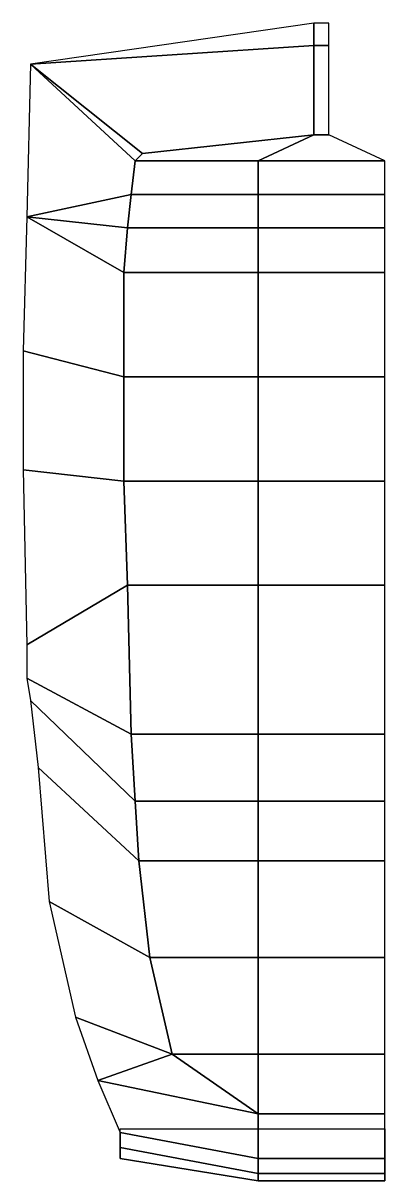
# Model space of a CAD drawing. Extents: x -0.8 to 0.17, y -2.4 to 0.71.
import ezdxf

# ---------------------------------------------------------------- set-up
doc = ezdxf.new("R2010")
doc.units = 0
doc.layers.add('ROOF', color=3, linetype='CONTINUOUS')

msp = doc.modelspace()

# ---------------------------------------------------------------- linework, layer by layer
at = {"layer": 'ROOF'}
for points in [[(-0.78, 0.6, 1.3), (-0.78, 0.6, 1.3), (-0.02, 0.65, 1.34), (-0.02, 0.71, 1.3)], [(-0.02, 0.71, 1.3), (-0.02, 0.65, 1.34), (0.02, 0.65, 1.34), (0.02, 0.71, 1.3)], [(-0.78, 0.6, 1.3), (-0.48, 0.36, 1.61), (-0.02, 0.41, 1.69), (-0.02, 0.65, 1.34)], [(-0.02, 0.65, 1.34), (-0.02, 0.41, 1.69), (0.02, 0.41, 1.69), (0.02, 0.65, 1.34)], [(-0.51, 0.25, 1.77), (-0.5, 0.34, 1.7), (-0.78, 0.6, 1.3), (-0.79, 0.19, 1.7)], [(-0.5, 0.34, 1.7), (-0.48, 0.36, 1.61), (-0.78, 0.6, 1.3)], [(-0.17, 0.34, 1.75), (-0.02, 0.41, 1.69), (-0.48, 0.36, 1.61), (-0.5, 0.34, 1.7)], [(0.17, 0.34, 1.75), (0.02, 0.41, 1.69), (-0.02, 0.41, 1.69), (-0.17, 0.34, 1.75)], [(-0.17, 0.25, 1.8), (-0.17, 0.34, 1.75), (-0.5, 0.34, 1.7), (-0.51, 0.25, 1.77)], [(0.17, 0.25, 1.8), (0.17, 0.34, 1.75), (-0.17, 0.34, 1.75), (-0.17, 0.25, 1.8)], [(-0.52, 0.16, 1.79), (-0.51, 0.25, 1.77), (-0.79, 0.19, 1.7)], [(-0.17, 0.16, 1.83), (-0.17, 0.25, 1.8), (-0.51, 0.25, 1.77), (-0.52, 0.16, 1.79)], [(0.17, 0.16, 1.83), (0.17, 0.25, 1.8), (-0.17, 0.25, 1.8), (-0.17, 0.16, 1.83)], [(-0.53, -0.24, 1.81), (-0.53, 0.04, 1.8), (-0.79, 0.19, 1.7), (-0.8, -0.17, 1.71)], [(-0.53, 0.04, 1.8), (-0.52, 0.16, 1.79), (-0.79, 0.19, 1.7)], [(-0.17, 0.04, 1.85), (-0.17, 0.16, 1.83), (-0.52, 0.16, 1.79), (-0.53, 0.04, 1.8)], [(0.17, 0.04, 1.85), (0.17, 0.16, 1.83), (-0.17, 0.16, 1.83), (-0.17, 0.04, 1.85)], [(-0.17, -0.24, 1.86), (-0.17, 0.04, 1.85), (-0.53, 0.04, 1.8), (-0.53, -0.24, 1.81)], [(0.17, -0.24, 1.86), (0.17, 0.04, 1.85), (-0.17, 0.04, 1.85), (-0.17, -0.24, 1.86)], [(-0.53, -0.52, 1.81), (-0.53, -0.24, 1.81), (-0.8, -0.17, 1.71), (-0.8, -0.49, 1.71)], [(-0.17, -0.52, 1.86), (-0.17, -0.24, 1.86), (-0.53, -0.24, 1.81), (-0.53, -0.52, 1.81)], [(0.17, -0.52, 1.86), (0.17, -0.24, 1.86), (-0.17, -0.24, 1.86), (-0.17, -0.52, 1.86)], [(-0.52, -0.8, 1.8), (-0.53, -0.52, 1.81), (-0.8, -0.49, 1.71), (-0.79, -0.96, 1.68)], [(-0.17, -0.8, 1.85), (-0.17, -0.52, 1.86), (-0.53, -0.52, 1.81), (-0.52, -0.8, 1.8)], [(0.17, -0.8, 1.85), (0.17, -0.52, 1.86), (-0.17, -0.52, 1.86), (-0.17, -0.8, 1.85)], [(-0.51, -1.2, 1.76), (-0.52, -0.8, 1.8), (-0.79, -0.96, 1.68), (-0.79, -1.05, 1.67)], [(-0.17, -1.2, 1.81), (-0.17, -0.8, 1.85), (-0.52, -0.8, 1.8), (-0.51, -1.2, 1.76)], [(0.17, -1.2, 1.81), (0.17, -0.8, 1.85), (-0.17, -0.8, 1.85), (-0.17, -1.2, 1.81)], [(-0.5, -1.38, 1.72), (-0.51, -1.2, 1.76), (-0.79, -1.05, 1.67), (-0.78, -1.11, 1.66)], [(-0.49, -1.54, 1.66), (-0.5, -1.38, 1.72), (-0.78, -1.11, 1.66), (-0.76, -1.29, 1.64)], [(-0.17, -1.38, 1.77), (-0.17, -1.2, 1.81), (-0.51, -1.2, 1.76), (-0.5, -1.38, 1.72)], [(0.17, -1.38, 1.77), (0.17, -1.2, 1.81), (-0.17, -1.2, 1.81), (-0.17, -1.38, 1.77)], [(-0.46, -1.8, 1.52), (-0.49, -1.54, 1.66), (-0.76, -1.29, 1.64), (-0.73, -1.65, 1.53)], [(-0.17, -1.54, 1.72), (-0.17, -1.38, 1.77), (-0.5, -1.38, 1.72), (-0.49, -1.54, 1.66)], [(0.17, -1.54, 1.72), (0.17, -1.38, 1.77), (-0.17, -1.38, 1.77), (-0.17, -1.54, 1.72)], [(-0.17, -1.8, 1.58), (-0.17, -1.54, 1.72), (-0.49, -1.54, 1.66), (-0.46, -1.8, 1.52)], [(0.17, -1.8, 1.58), (0.17, -1.54, 1.72), (-0.17, -1.54, 1.72), (-0.17, -1.8, 1.58)], [(-0.4, -2.06, 1.27), (-0.46, -1.8, 1.52), (-0.73, -1.65, 1.53), (-0.66, -1.96, 1.3)], [(-0.17, -2.06, 1.34), (-0.17, -1.8, 1.58), (-0.46, -1.8, 1.52), (-0.4, -2.06, 1.27)], [(0.17, -2.06, 1.34), (0.17, -1.8, 1.58), (-0.17, -1.8, 1.58), (-0.17, -2.06, 1.34)], [(-0.4, -2.06, 1.27), (-0.4, -2.06, 1.27), (-0.66, -1.96, 1.3), (-0.6, -2.13, 1.13)], [(-0.17, -2.22, 1.14), (-0.4, -2.06, 1.27), (-0.6, -2.13, 1.13)], [(-0.17, -2.22, 1.14), (-0.17, -2.06, 1.34), (-0.4, -2.06, 1.27)], [(0.17, -2.22, 1.14), (0.17, -2.06, 1.34), (-0.17, -2.06, 1.34), (-0.17, -2.22, 1.14)], [(-0.17, -2.34, 0.94), (-0.17, -2.22, 1.14), (-0.6, -2.13, 1.13), (-0.54, -2.27, 0.9)], [(0.17, -2.34, 0.94), (0.17, -2.22, 1.14), (-0.17, -2.22, 1.14), (-0.17, -2.34, 0.94)], [(-0.17, -2.26, 0.4), (-0.17, -2.4, 0.52), (-0.54, -2.34, 0.52), (-0.54, -2.26, 0.4)], [(-0.17, -2.38, 0.82), (-0.17, -2.34, 0.94), (-0.54, -2.27, 0.9), (-0.54, -2.31, 0.8)], [(0.17, -2.26, 0.4), (0.17, -2.4, 0.52), (-0.17, -2.4, 0.52), (-0.17, -2.26, 0.4)], [(-0.17, -2.4, 0.64), (-0.17, -2.38, 0.82), (-0.54, -2.31, 0.8), (-0.54, -2.34, 0.64)], [(-0.17, -2.4, 0.52), (-0.17, -2.4, 0.64), (-0.54, -2.34, 0.64), (-0.54, -2.34, 0.52)], [(0.17, -2.38, 0.82), (0.17, -2.34, 0.94), (-0.17, -2.34, 0.94), (-0.17, -2.38, 0.82)], [(0.17, -2.4, 0.64), (0.17, -2.38, 0.82), (-0.17, -2.38, 0.82), (-0.17, -2.4, 0.64)], [(0.17, -2.4, 0.52), (0.17, -2.4, 0.64), (-0.17, -2.4, 0.64), (-0.17, -2.4, 0.52)]]:
    msp.add_3dface(points, dxfattribs=at)

doc.saveas('drawing.dxf')
